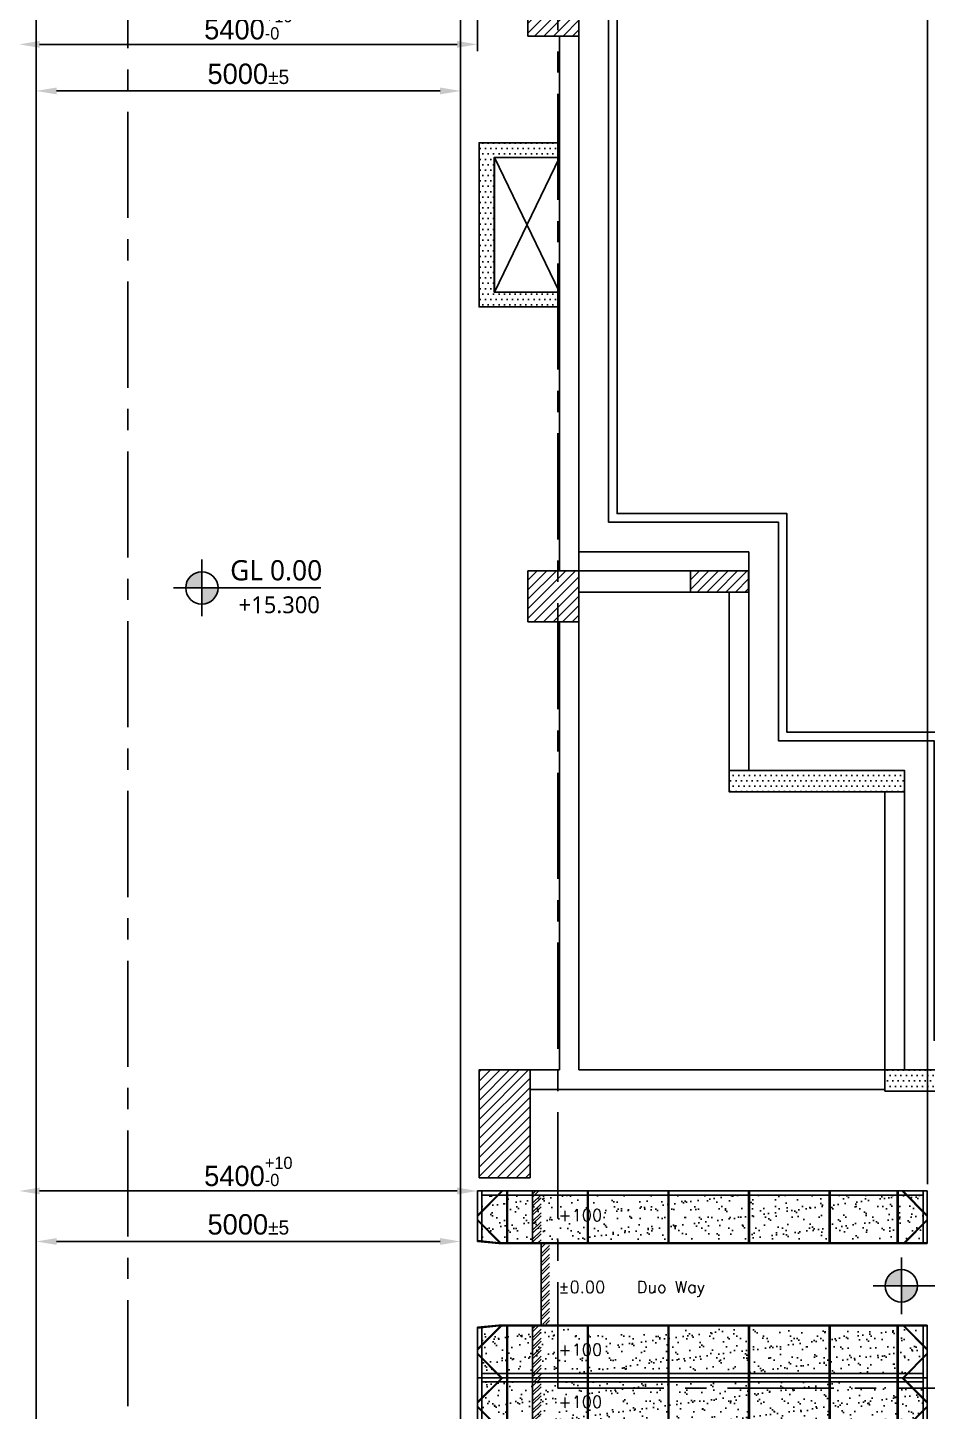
# Model space of a CAD drawing. Header units: millimetres. Extents: x -5 to 1510635, y -6 to 71285.
# Drawn here: x 798706 to 809306, y 16111 to 32412 of the extents above; entities that cross this region are included whole.
import ezdxf

# ---------------------------------------------------------------- set-up
doc = ezdxf.new("R2010")
doc.units = ezdxf.units.MM
doc.header["$LTSCALE"] = 1000
for name, pattern in [('CENTER', [2, 1.25, -0.25, 0.25, -0.25]), ('DASHEDX2', [1.5, 1, -0.5]), ('HIDDEN', [0.375, 0.25, -0.125]), ('S-BM-2ND$0$HIDDEN', [9.525, 6.35, -3.175])]:
    doc.linetypes.add(name, pattern=pattern)
for name, color, linetype in [('1', 1, 'CENTER'), ('2', 42, 'Continuous'), ('4', 4, 'DASHEDX2'), ('A-SYM', 6, 'Continuous'), ('MP-1', 1, 'CENTER'), ('MP-4', 4, 'HIDDEN'), ('MP-7', 7, 'Continuous'), ('MP-8', 8, 'Continuous'), ('S-BM-2ND$0$S-BEAM', 21, 'Continuous'), ('S-BM-2ND$0$S-BEAMS-1', 21, 'Continuous'), ('S-BM-2ND$0$S-HATCH-DROP', 11, 'Continuous'), ('S-COL 2ND$0$S-COL-1', 31, 'Continuous'), ('S-COL 2ND$0$S-COL-HATCH', 11, 'Continuous'), ('S-COL 2ND$0$S-RCWALL-HACH', 21, 'Continuous'), ('S-TEXT-3', 31, 'Continuous')]:
    doc.layers.add(name, color=color, linetype=linetype)
doc.styles.add('ROMANS', font='ROMANS.shx')
doc.styles.add('맑은고딕', font='malgun.ttf', dxfattribs={"height": 800})
doc.dimstyles.new('MPS2', dxfattribs={"dimscale": 100, "dimtxt": 3, "dimasz": 3, "dimexe": 1, "dimexo": 1, "dimgap": 1, "dimtad": 1, "dimzin": 12, "dimdsep": 46, "dimtxsty": 'Standard', "dimcen": 1, "dimclrd": 1, "dimclre": 1, "dimclrt": 7, "dimazin": 2, "dimtfac": 1, "dimtmove": 0, "dimatfit": 3, "dimfxl": 1, "dimarcsym": 0})

# ---------------------------------------------------------------- blocks, each defined once
blk = doc.blocks.new('S-COL 2ND')
at = {"layer": 'S-COL 2ND$0$S-COL-HATCH'}
h = blk.add_hatch(dxfattribs=at)
h.set_pattern_fill('ANSI31', color=256, scale=25)
h.set_pattern_definition([(45, (21199.72, 18780), (-56.1266008, 56.1266008), [])])
h.paths.add_polyline_path([(4021136, -138039), (4021736, -138039), (4021736, -137439), (4021136, -137439)])
h = blk.add_hatch(dxfattribs=at)
h.set_pattern_fill('ANSI31', color=256, scale=25)
h.set_pattern_definition([(45, (14235, 11880), (-56.1266008, 56.1266008), [])])
h.paths.add_polyline_path([(4021136, -144939), (4021736, -144939), (4021736, -144339), (4021136, -144339)])
h = blk.add_hatch(dxfattribs=at)
h.set_pattern_fill('ANSI31', color=256, scale=25)
h.paths.add_polyline_path([(4023051, -144339), (4023051, -144589), (4023736, -144589), (4023736, -144339)])
h = blk.add_hatch(dxfattribs=at)
h.set_pattern_fill('ANSI31', color=256, scale=25)
h.set_pattern_definition([(45, (13660, 5415.35), (-56.1266008, 56.1266008), [])])
h.paths.add_polyline_path([(4020561, -151489), (4021161, -151489), (4021161, -150218), (4020561, -150218)])
at = {"layer": 'S-COL 2ND$0$S-RCWALL-HACH'}
h = blk.add_hatch(dxfattribs=at)
h.set_pattern_fill('DOTS', color=256, scale=40)
h.paths.add_polyline_path([(4020736, -139469), (4021506, -139469), (4021506, -139294), (4020561, -139294), (4020561, -141229), (4021506, -141229), (4021506, -141054), (4020736, -141054)])
h = blk.add_hatch(dxfattribs=at)
h.set_pattern_fill('DOTS', color=256, scale=40)
h.set_pattern_definition([(0, (-1.51, -2305.376), (31.75, 63.5), [0, -63.5])])
h.paths.add_polyline_path([(4023510, -146690), (4025568, -146690), (4025568, -146940), (4023510, -146940)])
h = blk.add_hatch(dxfattribs=at)
h.set_pattern_fill('DOTS', color=256, scale=40)
h.set_pattern_definition([(0, (5, 0.353), (31.75, 63.5), [0, -63.5])])
h.paths.add_polyline_path([(4027866, -150218), (4025338, -150218), (4025338, -150468), (4027866, -150478)])
at = {"layer": 'S-COL 2ND$0$S-COL-1'}
for p, q in [((4023737, -144339, 0), (4023051, -144339, 0)), ((4023051, -144589, 0), (4023051, -144339, 0)), ((4023051, -144339, 0), (4023051, -144589, 0)), ((4025341, -150218, 0), (4027866, -150218, 0)), ((4025341, -150218, 0), (4025341, -150468, 0)), ((4027866, -150468, 0), (4025341, -150468, 0))]:
    blk.add_line(p, q, dxfattribs=at)
at = {"layer": 'S-COL 2ND$0$S-COL-1', "elevation": 0}
for points in [[(4021136, -138039), (4021736, -138039), (4021736, -137439), (4021136, -137439)], [(4021136, -144939), (4021736, -144939), (4021736, -144339), (4021136, -144339)], [(4023051, -144339), (4023736, -144339), (4023736, -144589), (4023051, -144589)], [(4023506, -146690), (4025571, -146690), (4025571, -146940), (4023506, -146940)], [(4020561, -151489), (4021161, -151489), (4021161, -150218), (4020561, -150218)]]:
    blk.add_lwpolyline(points, close=True, dxfattribs=at)
blk.add_lwpolyline([(4021506, -139294), (4020561, -139294), (4020561, -141229), (4021506, -141229), (4021506, -141054), (4020736, -141054), (4020736, -139469), (4021506, -139469), (4021506, -139294)], dxfattribs=at)
blk = doc.blocks.new('*X44')
at = {"color": 0}
for p, q in [((74239, 22160), (74255, 22176)), ((74239, 22125), (74290, 22176)), ((74239, 22054), (74339, 22154)), ((74239, 22019), (74339, 22119)), ((74239, 21948), (74339, 22048)), ((74239, 21913), (74339, 22013)), ((74239, 21842), (74339, 21942)), ((74239, 21807), (74339, 21907)), ((74239, 21736), (74339, 21836)), ((74239, 21701), (74339, 21801)), ((74239, 21630), (74339, 21730)), ((74239, 21595), (74339, 21695)), ((74239, 21524), (74339, 21624)), ((74239, 21489), (74339, 21589)), ((74239, 21418), (74339, 21518)), ((74239, 21383), (74339, 21483)), ((74239, 21312), (74339, 21412)), ((74239, 21277), (74339, 21377)), ((74259, 21226), (74339, 21306)), ((74295, 21226), (74339, 21271))]:
    blk.add_line(p, q, dxfattribs=at)
blk = doc.blocks.new('12323255444')
at = {"layer": '2'}
h = blk.add_hatch(dxfattribs=at)
h.set_pattern_fill('ANSI32', color=1, scale=200, style=0)
h.set_pattern_definition([(45, (1676.436, -48954.39), (-53.03301, 53.03301), []), (45, (1711.79, -48954.39), (-53.03301, 53.03301), [])])
h.paths.add_polyline_path([(749, 5), (649, 5), (649, -620), (749, -620)])
h = blk.add_hatch(dxfattribs=at)
h.set_pattern_fill('ANSI32', color=1, scale=200, style=0)
h.set_pattern_definition([(45, (1676.436, -50539.39), (-53.03301, 53.03301), []), (45, (1711.79, -50539.39), (-53.03301, 53.03301), [])])
h.paths.add_polyline_path([(749, -1580), (649, -1580), (649, -2205), (749, -2205)])
at = {"layer": 'MP-1', "linetype": 'ByBlock'}
h = blk.add_hatch(dxfattribs=at)
h.set_pattern_fill('AR-SAND', color=256, scale=4, style=0)
h.paths.add_polyline_path([(50, -50), (50, -236), (236, -50)], flags=17)
h = blk.add_hatch(dxfattribs=at)
h.set_pattern_fill('AR-SAND', color=256, scale=4, style=0)
h.paths.add_polyline_path([(345, -50), (250, -50), (50, -250), (50, -385), (221, -556), (345, -562)])
h.paths.add_polyline_path([(50, -399), (50, -547), (206, -555)], flags=16)
h = blk.add_hatch(dxfattribs=at)
h.set_pattern_fill('AR-SAND', color=256, scale=4, style=0)
h.paths.add_polyline_path([(355, -50), (355, -563), (501, -570), (649, -570), (649, -50)])
h = blk.add_hatch(dxfattribs=at)
h.set_pattern_fill('AR-SAND', color=256, scale=4, style=0)
h.paths.add_polyline_path([(1295, -50), (649, -50), (649, -570), (1295, -570)])
h = blk.add_hatch(dxfattribs=at)
h.set_pattern_fill('AR-SAND', color=256, scale=4, style=0)
h.paths.add_polyline_path([(2245, -50), (1305, -50), (1305, -570), (2245, -570)])
h = blk.add_hatch(dxfattribs=at)
h.set_pattern_fill('AR-SAND', color=256, scale=4, style=0)
h.paths.add_polyline_path([(3195, -50), (2255, -50), (2255, -570), (3195, -570)])
h = blk.add_hatch(dxfattribs=at)
h.set_pattern_fill('AR-SAND', color=256, scale=4, style=0)
h.paths.add_polyline_path([(4145, -50), (3205, -50), (3205, -570), (4145, -570)])
h = blk.add_hatch(dxfattribs=at)
h.set_pattern_fill('AR-SAND', color=256, scale=4, style=0)
h.paths.add_polyline_path([(4945, -50), (4155, -50), (4155, -570), (4945, -570)])
h = blk.add_hatch(dxfattribs=at)
h.set_pattern_fill('AR-SAND', color=256, scale=4, style=0)
h.paths.add_polyline_path([(5250, -250), (5050, -50), (4955, -50), (4955, -570), (5065, -570), (5250, -385)])
h = blk.add_hatch(dxfattribs=at)
h.set_pattern_fill('AR-SAND', color=256, scale=4, style=0)
h.paths.add_polyline_path([(5250, -50), (5064, -50), (5250, -236)])
h = blk.add_hatch(dxfattribs=at)
h.set_pattern_fill('AR-SAND', color=256, scale=4, style=0)
h.paths.add_polyline_path([(5079, -570), (5250, -570), (5250, -399)])
h = blk.add_hatch(dxfattribs=at)
h.set_pattern_fill('AR-SAND', color=256, scale=4, style=0)
h.paths.add_polyline_path([(355, -1637), (355, -2150), (649, -2150), (649, -1630), (501, -1630)])
h = blk.add_hatch(dxfattribs=at)
h.set_pattern_fill('AR-SAND', color=256, scale=4, style=0)
h.paths.add_polyline_path([(1295, -1630), (649, -1630), (649, -2150), (1295, -2150)])
h = blk.add_hatch(dxfattribs=at)
h.set_pattern_fill('AR-SAND', color=256, scale=4, style=0)
h.paths.add_polyline_path([(2245, -1630), (1305, -1630), (1305, -2150), (2245, -2150)])
h = blk.add_hatch(dxfattribs=at)
h.set_pattern_fill('AR-SAND', color=256, scale=4, style=0)
h.paths.add_polyline_path([(3195, -1630), (2255, -1630), (2255, -2150), (3195, -2150)])
h = blk.add_hatch(dxfattribs=at)
h.set_pattern_fill('AR-SAND', color=256, scale=4, style=0)
h.paths.add_polyline_path([(4145, -1630), (3205, -1630), (3205, -2150), (4145, -2150)])
h = blk.add_hatch(dxfattribs=at)
h.set_pattern_fill('AR-SAND', color=256, scale=4, style=0)
h.paths.add_polyline_path([(4945, -1630), (4155, -1630), (4155, -2150), (4945, -2150)])
h = blk.add_hatch(dxfattribs=at)
h.set_pattern_fill('AR-SAND', color=256, scale=4, style=0)
h.paths.add_polyline_path([(5250, -1825), (5055, -1630), (4955, -1630), (4955, -2150), (5060, -2150), (5250, -1960)])
h = blk.add_hatch(dxfattribs=at)
h.set_pattern_fill('AR-SAND', color=256, scale=4, style=0)
h.paths.add_polyline_path([(5250, -1630), (5069, -1630), (5250, -1811)])
h = blk.add_hatch(dxfattribs=at)
h.set_pattern_fill('AR-SAND', color=256, scale=4, style=0)
h.paths.add_polyline_path([(345, -1638), (231, -1643), (50, -1825), (50, -1960), (240, -2150), (345, -2150)])
h = blk.add_hatch(dxfattribs=at)
h.set_pattern_fill('AR-SAND', color=256, scale=4, style=0)
h.paths.add_polyline_path([(50, -1811), (217, -1644), (50, -1653)], flags=17)
h = blk.add_hatch(dxfattribs=at)
h.set_pattern_fill('AR-SAND', color=256, scale=4, style=0)
h.paths.add_polyline_path([(50, -1974), (50, -2150), (226, -2150)])
at = {"layer": '2'}
for p, q in [((5300, 0), (0, 0)), ((0, 0), (0, -595)), ((50, 0), (50, -590)), ((649, 0), (649, -620)), ((5250, 0), (5250, -610)), ((5300, 0), (5300, -620)), ((5250, -50), (50, -50)), ((250, -610), (0, -585)), ((250, -620), (0, -595)), ((5300, -610), (250, -610)), ((5300, -620), (250, -620)), ((749, -620), (749, -1580)), ((250, -1580), (0, -1605)), ((250, -1590), (0, -1615)), ((0, -1605), (0, -2200)), ((50, -1610), (50, -2200)), ((5300, -1580), (250, -1580)), ((5300, -1590), (250, -1590)), ((649, -1580), (649, -2200)), ((5250, -1590), (5250, -2200)), ((5300, -1580), (5300, -2200)), ((0, -2200), (5300, -2200)), ((50, -2150), (5250, -2150))]:
    blk.add_line(p, q, dxfattribs=at)
at = {"layer": '4'}
for p, q in [((300, 0), (0, -300)), ((0, -286), (286, 0)), ((345, -610), (345, 0)), ((355, -610), (355, 0)), ((1305, 0), (1305, -610)), ((2255, 0), (2255, -610)), ((3205, 0), (3205, -610)), ((4155, 0), (4155, -610)), ((4945, -610), (4945, 0)), ((4955, -610), (4955, 0)), ((5000, 0), (5300, -300)), ((5300, -286), (5014, 0)), ((5300, -620), (5300, 0)), ((1295, 0), (1295, -610)), ((2245, 0), (2245, -610)), ((3195, 0), (3195, -610)), ((4145, 0), (4145, -610)), ((0, -335), (275, -610)), ((261, -610), (0, -349)), ((5300, -335), (5025, -610)), ((5039, -610), (5300, -349)), ((0, -1875), (285, -1590)), ((271, -1590), (0, -1861)), ((345, -1590), (345, -2200)), ((355, -1590), (355, -2200)), ((1295, -1590), (1295, -2200)), ((1305, -1590), (1305, -2200)), ((2245, -1590), (2245, -2200)), ((2255, -1590), (2255, -2200)), ((3195, -1590), (3195, -2200)), ((3205, -1590), (3205, -2200)), ((4145, -1590), (4145, -2200)), ((4155, -1590), (4155, -2200)), ((4945, -1590), (4945, -2200)), ((4955, -1590), (4955, -2200)), ((5300, -1875), (5016, -1591)), ((5031, -1592), (5300, -1861)), ((5300, -1580), (5300, -2200)), ((290, -2200), (0, -1910)), ((0, -1924), (276, -2200)), ((5010, -2200), (5300, -1910)), ((5300, -1924), (5024, -2200))]:
    blk.add_line(p, q, dxfattribs=at)
at = {"layer": '2', "color": 1}
blk.add_blockref('*X44', (-73490, -22796), dxfattribs=at)
at = {"style": 'ROMANS'}
for s, p in [('+100', (953, -355)), ('%%P0.00', (953, -1202)), ('Duo Way', (1875, -1202)), ('+100', (953, -1940))]:
    blk.add_text(s, height=140, dxfattribs=at).set_placement(p)
blk = doc.blocks.new('1223333333')
at = {"layer": 'A-SYM'}
h = blk.add_hatch(color=256, dxfattribs=at)
h.paths.add_polyline_path([(-984, 0), (-984, 96, 0.414214), (-1080, 0)])
h.paths.add_polyline_path([(-888, 0), (-984, 0), (-984, -96, 0.414214)])
blk.add_line((-984, 168), (-984, -168), dxfattribs=at)
blk.add_lwpolyline([(-1152, 0), (-297.6, 0), (-276.9, 0)], dxfattribs=at)
blk.add_circle((-984, 0), 96, dxfattribs=at)
blk = doc.blocks.new('*D355')
at = {"layer": 'DEFPOINTS', "color": 0, "linetype": 'ByBlock', "transparency": 16777216}
for p in [(809306, 38841), (804006, 37168, 0), (809306, 18707)]:
    blk.add_point(p, dxfattribs=at)
at = {"layer": 'S-TEXT-3', "color": 1, "linetype": 'ByBlock', "lineweight": -2, "transparency": 16777216}
for p, q in [((804006, 37248), (804006, 38921)), ((804246, 38841), (809066, 38841)), ((809306, 18787), (809306, 38921))]:
    blk.add_line(p, q, dxfattribs=at)
at = {"layer": 'S-TEXT-3', "color": 1, "linetype": 'ByBlock', "transparency": 16777216}
for points in [[(804246, 38881), (804246, 38801), (804006, 38841)], [(809066, 38881), (809066, 38801), (809306, 38841)]]:
    blk.add_solid(points, dxfattribs=at)
at = {"layer": 'S-TEXT-3', "color": 7, "linetype": 'ByBlock', "transparency": 16777216, "insert": (806656, 39041), "char_height": 240, "attachment_point": 5}
blk.add_mtext('5300', dxfattribs=at)
blk = doc.blocks.new('*D356')
at = {"layer": 'DEFPOINTS', "color": 0, "linetype": 'ByBlock', "transparency": 16777216}
for p in [(811781, 38841), (811781, 20583), (809306, 18707)]:
    blk.add_point(p, dxfattribs=at)
at = {"layer": 'S-TEXT-3', "color": 1, "linetype": 'ByBlock', "lineweight": -2, "transparency": 16777216}
for p, q in [((809306, 18787), (809306, 38921)), ((809546, 38841), (811541, 38841)), ((811781, 20663), (811781, 38921))]:
    blk.add_line(p, q, dxfattribs=at)
at = {"layer": 'S-TEXT-3', "color": 1, "linetype": 'ByBlock', "transparency": 16777216}
for points in [[(809546, 38881), (809546, 38801), (809306, 38841)], [(811541, 38881), (811541, 38801), (811781, 38841)]]:
    blk.add_solid(points, dxfattribs=at)
at = {"layer": 'S-TEXT-3', "color": 7, "linetype": 'ByBlock', "transparency": 16777216, "insert": (810543, 39041), "char_height": 240, "attachment_point": 5}
blk.add_mtext('2475', dxfattribs=at)
blk = doc.blocks.new('*D362')
at = {"layer": 'DEFPOINTS', "color": 0, "linetype": 'ByBlock', "transparency": 16777216}
for p in [(811781, 39553), (781391, 32912, 0), (811781, 20583, 0)]:
    blk.add_point(p, dxfattribs=at)
at = {"layer": 'S-TEXT-3', "color": 1, "linetype": 'ByBlock', "lineweight": -2, "transparency": 16777216}
for p, q in [((781391, 32992), (781391, 39633)), ((811781, 20663), (811781, 39633)), ((781631, 39553), (811541, 39553))]:
    blk.add_line(p, q, dxfattribs=at)
at = {"layer": 'S-TEXT-3', "color": 1, "linetype": 'ByBlock', "transparency": 16777216}
for points in [[(781631, 39593), (781631, 39513), (781391, 39553)], [(811541, 39593), (811541, 39513), (811781, 39553)]]:
    blk.add_solid(points, dxfattribs=at)
at = {"layer": 'S-TEXT-3', "color": 7, "linetype": 'ByBlock', "transparency": 16777216, "insert": (796586, 39753), "char_height": 240, "attachment_point": 5}
blk.add_mtext('30390', dxfattribs=at)
blk = doc.blocks.new('*D346')
at = {"layer": 'DEFPOINTS', "color": 0, "linetype": 'ByBlock', "transparency": 16777216}
for p in [(798806, 18112, 0), (803806, 18112, 0), (803806, 18112)]:
    blk.add_point(p, dxfattribs=at)
at = {"layer": 'MP-8', "color": 1, "linetype": 'ByBlock', "lineweight": -2, "transparency": 16777216}
blk.add_line((799046, 18112), (803566, 18112), dxfattribs=at)
at = {"layer": 'MP-8', "color": 1, "linetype": 'ByBlock', "transparency": 16777216}
for points in [[(799046, 18152), (799046, 18072), (798806, 18112)], [(803566, 18152), (803566, 18072), (803806, 18112)]]:
    blk.add_solid(points, dxfattribs=at)
at = {"layer": 'MP-8', "color": 7, "linetype": 'ByBlock', "transparency": 16777216, "insert": (801306, 18312), "char_height": 240, "attachment_point": 5}
blk.add_mtext('5000{\\H168.000000;±5}', dxfattribs=at)
blk = doc.blocks.new('*D347')
at = {"layer": 'DEFPOINTS', "color": 0, "linetype": 'ByBlock', "transparency": 16777216}
for p in [(798606, 18707, 0), (798606, 18707), (804006, 18707, 0)]:
    blk.add_point(p, dxfattribs=at)
at = {"layer": 'MP-8', "color": 1, "linetype": 'ByBlock', "lineweight": -2, "transparency": 16777216}
blk.add_line((803766, 18707), (798846, 18707), dxfattribs=at)
at = {"layer": 'MP-8', "color": 1, "linetype": 'ByBlock', "transparency": 16777216}
for points in [[(798846, 18747), (798846, 18667), (798606, 18707)], [(803766, 18747), (803766, 18667), (804006, 18707)]]:
    blk.add_solid(points, dxfattribs=at)
at = {"layer": 'MP-8', "color": 7, "linetype": 'ByBlock', "transparency": 16777216, "insert": (801306, 18936), "char_height": 240, "attachment_point": 5}
blk.add_mtext('5400{\\H144.000000;\\S+10^ -0;}', dxfattribs=at)
blk = doc.blocks.new('*D348')
at = {"layer": 'DEFPOINTS', "color": 0, "linetype": 'ByBlock', "transparency": 16777216}
for p in [(798806, 31677, 0), (803806, 31667, 0), (803806, 31667)]:
    blk.add_point(p, dxfattribs=at)
at = {"layer": 'MP-8', "color": 1, "linetype": 'ByBlock', "lineweight": -2, "transparency": 16777216}
for p, q in [((799046, 31667), (803566, 31667)), ((798806, 31597), (798806, 31587))]:
    blk.add_line(p, q, dxfattribs=at)
at = {"layer": 'MP-8', "color": 1, "linetype": 'ByBlock', "transparency": 16777216}
for points in [[(799046, 31707), (799046, 31627), (798806, 31667)], [(803566, 31707), (803566, 31627), (803806, 31667)]]:
    blk.add_solid(points, dxfattribs=at)
at = {"layer": 'MP-8', "color": 7, "linetype": 'ByBlock', "transparency": 16777216, "insert": (801306, 31867), "char_height": 240, "attachment_point": 5}
blk.add_mtext('5000{\\H168.000000;±5}', dxfattribs=at)
blk = doc.blocks.new('*D349')
at = {"layer": 'DEFPOINTS', "color": 0, "linetype": 'ByBlock', "transparency": 16777216}
for p in [(798606, 33718, 0), (804006, 33718, 0), (798606, 32216)]:
    blk.add_point(p, dxfattribs=at)
at = {"layer": 'MP-8', "color": 1, "linetype": 'ByBlock', "lineweight": -2, "transparency": 16777216}
for p, q in [((798606, 33638), (798606, 32136)), ((804006, 33638), (804006, 32136)), ((803766, 32216), (798846, 32216))]:
    blk.add_line(p, q, dxfattribs=at)
at = {"layer": 'MP-8', "color": 1, "linetype": 'ByBlock', "transparency": 16777216}
for points in [[(798846, 32256), (798846, 32176), (798606, 32216)], [(803766, 32256), (803766, 32176), (804006, 32216)]]:
    blk.add_solid(points, dxfattribs=at)
at = {"layer": 'MP-8', "color": 7, "linetype": 'ByBlock', "transparency": 16777216, "insert": (801306, 32445), "char_height": 240, "attachment_point": 5}
blk.add_mtext('5400{\\H144.000000;\\S+10^ -0;}', dxfattribs=at)

msp = doc.modelspace()

# ---------------------------------------------------------------- linework, layer by layer
at = {"layer": '1'}
for p, q in [((799885.865, 41420.274, 0), (799885.865, 10387.453, 0)), ((804952.613, 16383.615, 0), (804952.613, 34967.724, 0)), ((804952.613, 16383.615, 0), (814546.812, 16383.615, 0))]:
    msp.add_line(p, q, dxfattribs=at)
at = {"layer": 'MP-8'}
for p, q in [((798805.865, 33717.724, 0), (798805.865, 13762.358, 0)), ((803805.865, 33717.724, 0), (803805.865, 13762.358, 0))]:
    msp.add_line(p, q, dxfattribs=at)
at = {"layer": 'S-BM-2ND$0$S-BEAM', "linetype": 'S-BM-2ND$0$HIDDEN'}
for p, q in [((804970.865, 32312.423, 0), (804970.865, 29297.423, 0)), ((804970.865, 29122.423, 0), (804970.865, 26012.423, 0)), ((805200.865, 26012.423, 0), (806516.019, 26012.423, 0)), ((805200.865, 25762.423, 0), (806516.019, 25762.423, 0)), ((806970.865, 25762.423, 0), (806970.865, 23661.072, 0)), ((804970.865, 25412.423, 0), (804970.865, 20132.777, 0)), ((805200.865, 25412.423, 0), (805200.865, 20132.777, 0)), ((808805.865, 23411.072, 0), (808805.865, 20132.777, 0)), ((804970.865, 20132.777, 0), (804379.307, 20132.777, 0)), ((808805.865, 20132.777, 0), (805200.865, 20132.777, 0)), ((808805.865, 19902.777, 0), (804625.865, 19902.777, 0))]:
    msp.add_line(p, q, dxfattribs=at)
at = {"layer": 'S-BM-2ND$0$S-BEAM'}
msp.add_line((809035.618, 23411.072, 0), (809035.618, 20132.777, 0), dxfattribs=at)
at = {"layer": 'S-BM-2ND$0$S-BEAM', "elevation": 0}
msp.add_lwpolyline([(804205.467, 30882.423), (804970.865, 30882.423), (804970.865, 29297.423), (804205.467, 29297.423)], close=True, dxfattribs=at)
at = {"layer": 'S-BM-2ND$0$S-BEAMS-1'}
for p, q in [((805200.865, 32312.423, 0), (805200.865, 28897.423, 0)), ((805200.865, 28897.423, 0), (805200.865, 26012.423, 0)), ((805200.865, 26237.423, 0), (807201.358, 26237.423, 0)), ((807201.358, 26237.423, 0), (807201.358, 23661.072, 0))]:
    msp.add_line(p, q, dxfattribs=at)
at = {"layer": 'S-BM-2ND$0$S-BEAMS-1', "elevation": 0}
for points in [[(781841.023, 32912.423), (781391.023, 32912.423), (781391.023, 26487.423), (781956.331, 26487.423), (781956.331, 21647.744), (782206.023, 21647.744), (782206.023, 19467.367), (782951.147, 19467.367), (782951.147, 13082.423), (811780.772, 13082.423), (811780.772, 20582.777), (809485.618, 20582.777), (809485.618, 24111.072), (807651.358, 24111.072), (807651.358, 26687.423), (805650.865, 26687.423), (805650.865, 33362.423), (804830.865, 33362.423)], [(781841.023, 32812.423), (781491.023, 32812.423), (781491.023, 26587.423), (782056.331, 26587.423), (782056.331, 21747.744), (782306.023, 21747.744), (782306.023, 19567.367), (783051.147, 19567.367), (783051.147, 13182.423), (811680.772, 13182.423), (811680.772, 20482.777), (809385.618, 20482.777), (809385.618, 24011.072), (807551.358, 24011.072), (807551.358, 26587.423), (805550.865, 26587.423), (805550.865, 33262.423), (804830.865, 33262.423)]]:
    msp.add_lwpolyline(points, dxfattribs=at)
at = {"layer": 'S-BM-2ND$0$S-HATCH-DROP'}
for p, q in [((804970.865, 29297.423, 0), (804205.467, 30882.423, 0)), ((804970.644, 30882.423, 0), (804205.467, 29297.423, 0))]:
    msp.add_line(p, q, dxfattribs=at)

# ---------------------------------------------------------------- block references
msp.add_blockref('S-COL 2ND', (-3216535.48, 170351.223, 0))
at = {"layer": 'MP-4', "linetype": 'ByBlock', "xscale": 1.984499999962281, "yscale": 1.984499999962281, "zscale": 1.984499999962281}
for p in [(802711.203, 25811.805, 0), (810952.572, 17589.482, 0)]:
    msp.add_blockref('1223333333', p, dxfattribs=at)
at = {"layer": 'MP-7', "linetype": 'ByBlock'}
for p in [(804005.865, 18707.36, 0), (804005.865, 16507.36, 0)]:
    msp.add_blockref('12323255444', p, dxfattribs=at)

# ---------------------------------------------------------------- texts
at = {"layer": 'A-SYM', "style": '맑은고딕'}
msp.add_text('GL 0.00', height=238.14, dxfattribs=at).set_placement((801091.851, 25900.872, 0))
at = {"layer": 'A-SYM', "color": 2, "style": '맑은고딕'}
msp.add_text('+15.300', height=198.45, dxfattribs=at).set_placement((801192.38, 25514.436, 0))

# ---------------------------------------------------------------- dimensions: what is measured, and where the dimension line sits
at = {"layer": 'MP-8', "linetype": 'ByBlock'}
for base, p1, p2, override, picture, middle in [((798605.865, 32215.904), (804005.865, 33717.724, 0), (798605.865, 33717.724, 0), {"dimscale": 80, "dimtol": 1, "dimtp": 10, "dimtm": 1e-09, "dimtfac": 0.6}, '*D349', (801305.865, 32444.704)), ((803805.865, 31667.245), (798805.865, 31676.785, 0), (803805.865, 31667.245, 0), {"dimscale": 80, "dimtol": 1, "dimtp": 5, "dimtm": 5, "dimtfac": 0.7}, '*D348', (801305.865, 31867.245)), ((798605.867, 18707.36), (804005.865, 18707.36, 0), (798605.867, 18707.36, 0), {"dimscale": 80, "dimtol": 1, "dimtp": 10, "dimtm": 1e-09, "dimtfac": 0.6}, '*D347', (801305.866, 18936.16)), ((803805.865, 18112.36), (798805.865, 18112.36, 0), (803805.865, 18112.36, 0), {"dimscale": 80, "dimtol": 1, "dimtp": 5, "dimtm": 5, "dimtfac": 0.7}, '*D346', (801305.865, 18312.36))]:
    dim = msp.add_linear_dim(base=base, p1=p1, p2=p2, dimstyle='MPS2', override=override, dxfattribs=at)
    dim.commit()
    dim.dimension.update_dxf_attribs({"geometry": picture, "text_midpoint": middle})
at = {"layer": 'S-TEXT-3', "linetype": 'ByBlock'}
for base, p1, p2, picture, middle in [((811780.772, 39553.493), (781391.023, 32912.423, 0), (811780.772, 20582.777, 0), '*D362', (796585.897, 39753.493)), ((809305.865, 38841.113), (804005.865, 37167.724, 0), (809305.865, 18707.36), '*D355', (806655.865, 39041.113)), ((811780.772, 38841.113), (809305.865, 18707.36), (811780.772, 20582.777), '*D356', (810543.318, 39041.113))]:
    dim = msp.add_linear_dim(base=base, p1=p1, p2=p2, dimstyle='MPS2', override={"dimscale": 80, "dimdec": 0, "dimtmove": 1}, dxfattribs=at)
    dim.commit()
    dim.dimension.update_dxf_attribs({"geometry": picture, "text_midpoint": middle})

doc.saveas('drawing.dxf')
